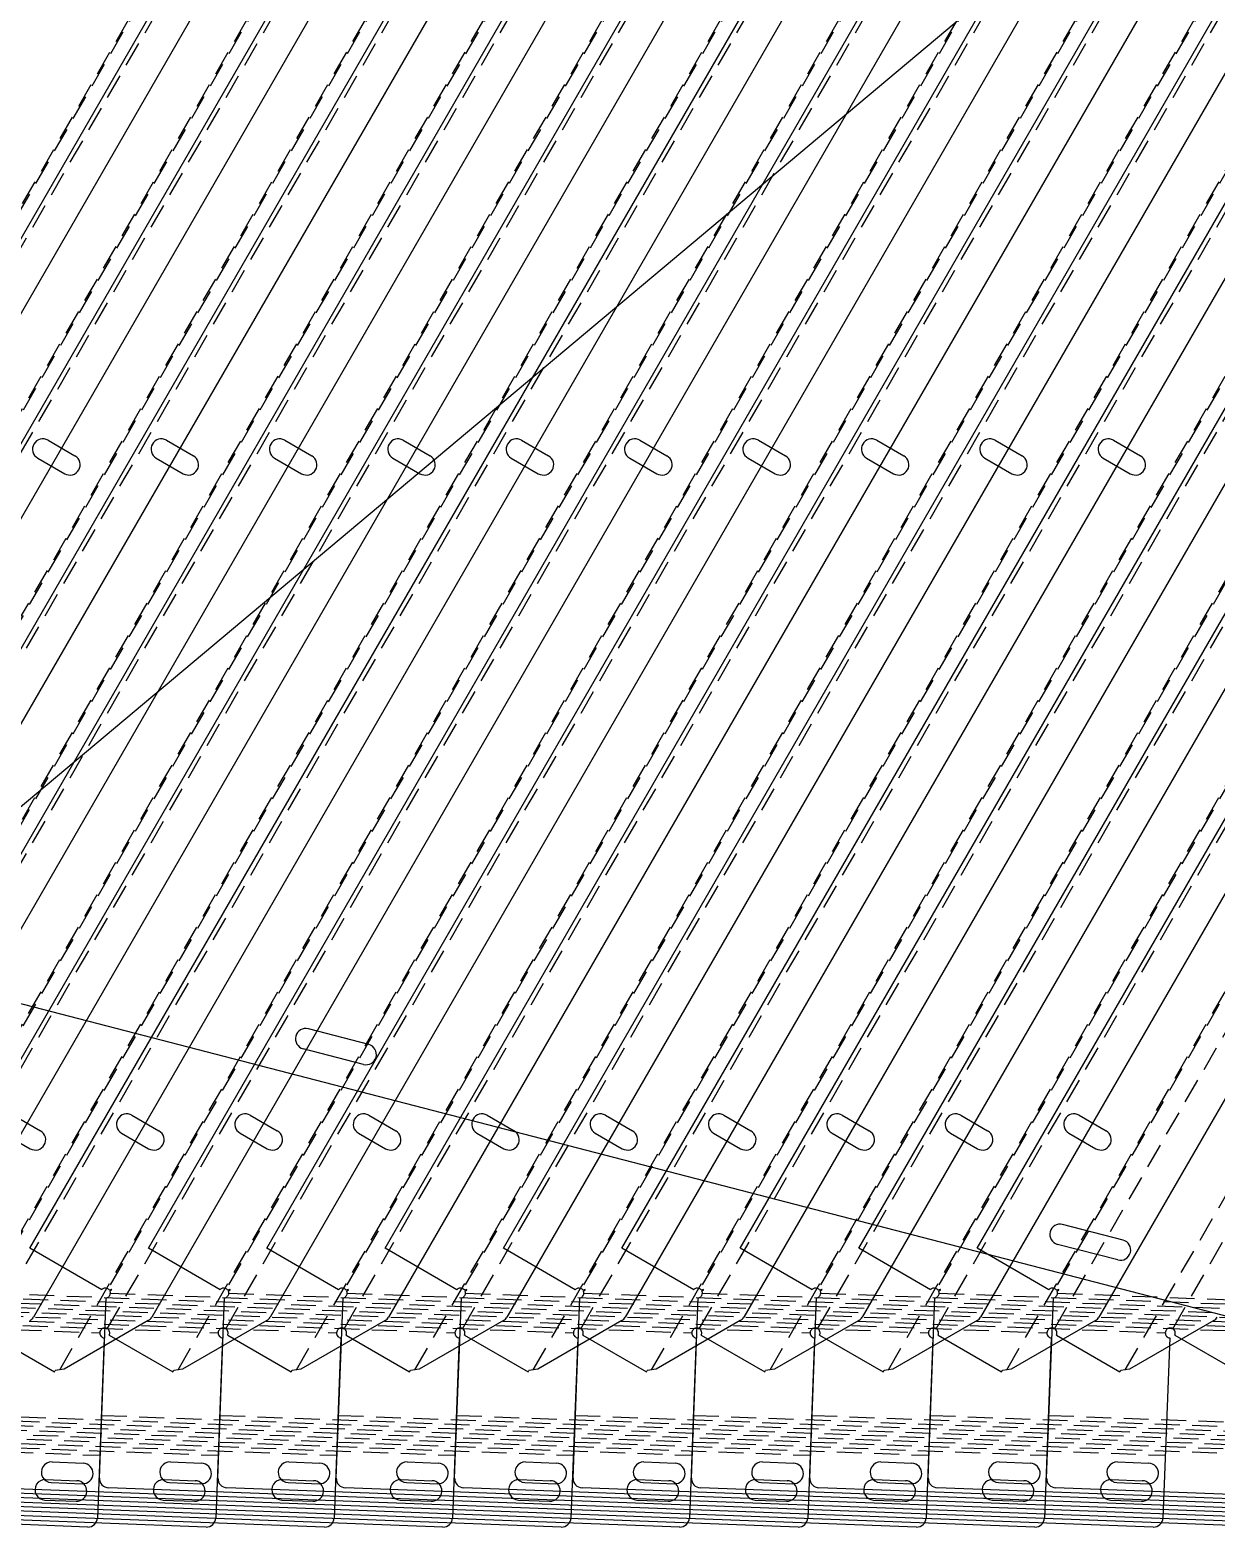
# Model space of a CAD drawing. Extents: x 5 to 1801, y 5 to 2754.
# Drawn here: x 612.7 to 993.2, y 5 to 485.2 of the extents above; entities that cross this region are included whole.
import ezdxf

# ---------------------------------------------------------------- set-up
doc = ezdxf.new("R2010")
doc.units = 0
doc.linetypes.add('DASHED', pattern=[12, 8, -4])
for name, color, linetype in [('SMARTNEST_SHEET_10_GEOMETRY', 7, 'CONTINUOUS'), ('SMARTNEST_SHEET_11_GEOMETRY', 7, 'CONTINUOUS'), ('SMARTNEST_SHEET_12_GEOMETRY', 7, 'CONTINUOUS'), ('SMARTNEST_SHEET_13_GEOMETRY', 7, 'CONTINUOUS'), ('SMARTNEST_SHEET_14_GEOMETRY', 7, 'CONTINUOUS'), ('SMARTNEST_SHEET_15_GEOMETRY', 7, 'CONTINUOUS'), ('SMARTNEST_SHEET_16_GEOMETRY', 7, 'CONTINUOUS'), ('SMARTNEST_SHEET_17_GEOMETRY', 7, 'CONTINUOUS'), ('SMARTNEST_SHEET_18_GEOMETRY', 7, 'CONTINUOUS'), ('SMARTNEST_SHEET_19_GEOMETRY', 7, 'CONTINUOUS'), ('SMARTNEST_SHEET_1_BEND', 3, 'DASHED'), ('SMARTNEST_SHEET_1_GEOMETRY', 7, 'CONTINUOUS'), ('SMARTNEST_SHEET_20_GEOMETRY', 7, 'CONTINUOUS'), ('SMARTNEST_SHEET_21_GEOMETRY', 7, 'CONTINUOUS'), ('SMARTNEST_SHEET_22_GEOMETRY', 7, 'CONTINUOUS'), ('SMARTNEST_SHEET_23_GEOMETRY', 7, 'CONTINUOUS'), ('SMARTNEST_SHEET_24_GEOMETRY', 7, 'CONTINUOUS'), ('SMARTNEST_SHEET_25_GEOMETRY', 7, 'CONTINUOUS'), ('SMARTNEST_SHEET_26_GEOMETRY', 7, 'CONTINUOUS'), ('SMARTNEST_SHEET_27_GEOMETRY', 7, 'CONTINUOUS'), ('SMARTNEST_SHEET_28_GEOMETRY', 7, 'CONTINUOUS'), ('SMARTNEST_SHEET_29_GEOMETRY', 7, 'CONTINUOUS'), ('SMARTNEST_SHEET_2_GEOMETRY', 7, 'CONTINUOUS'), ('SMARTNEST_SHEET_30_GEOMETRY', 7, 'CONTINUOUS'), ('SMARTNEST_SHEET_3_GEOMETRY', 7, 'CONTINUOUS'), ('SMARTNEST_SHEET_4_GEOMETRY', 7, 'CONTINUOUS'), ('SMARTNEST_SHEET_5_GEOMETRY', 7, 'CONTINUOUS'), ('SMARTNEST_SHEET_6_GEOMETRY', 7, 'CONTINUOUS'), ('SMARTNEST_SHEET_7_GEOMETRY', 7, 'CONTINUOUS'), ('SMARTNEST_SHEET_8_GEOMETRY', 7, 'CONTINUOUS'), ('SMARTNEST_SHEET_9_GEOMETRY', 7, 'CONTINUOUS')]:
    doc.layers.add(name, color=color, linetype=linetype)

msp = doc.modelspace()

# ---------------------------------------------------------------- linework, layer by layer
at = {"layer": 'SMARTNEST_SHEET_10_GEOMETRY', "color": 7, "linetype": 'CONTINUOUS'}
for p, q in [((208.36, 276.95), (1257.52, 5)), ((721.37, 159.78), (702.01, 164.8)), ((719.71, 153.39), (700.35, 158.41)), ((963.37, 97.05), (944.01, 102.07)), ((961.71, 90.66), (942.35, 95.68))]:
    msp.add_line(p, q, dxfattribs=at)
for centre, start, end in [((701.18, 161.6), 75.4685, 255.4685), ((720.54, 156.58), 255.4685, 75.4685), ((943.18, 98.87), 75.4685, 255.4685), ((962.54, 93.86), 255.4685, 75.4685)]:
    msp.add_arc(centre, 3.3, start, end, dxfattribs=at)
at = {"layer": 'SMARTNEST_SHEET_11_GEOMETRY', "color": 7, "linetype": 'CONTINUOUS'}
for p, q in [((208.36, 276.95), (1257.52, 5)), ((721.37, 159.78), (702.01, 164.8)), ((719.71, 153.39), (700.35, 158.41)), ((963.37, 97.05), (944.01, 102.07)), ((961.71, 90.66), (942.35, 95.68))]:
    msp.add_line(p, q, dxfattribs=at)
for centre, start, end in [((701.18, 161.6), 75.4685, 255.4685), ((720.54, 156.58), 255.4685, 75.4685), ((943.18, 98.87), 75.4685, 255.4685), ((962.54, 93.86), 255.4685, 75.4685)]:
    msp.add_arc(centre, 3.3, start, end, dxfattribs=at)
at = {"layer": 'SMARTNEST_SHEET_12_GEOMETRY', "color": 7, "linetype": 'CONTINUOUS'}
for p, q in [((208.36, 276.95), (1257.52, 5)), ((721.37, 159.78), (702.01, 164.8)), ((719.71, 153.39), (700.35, 158.41)), ((963.37, 97.05), (944.01, 102.07)), ((961.71, 90.66), (942.35, 95.68))]:
    msp.add_line(p, q, dxfattribs=at)
for centre, start, end in [((701.18, 161.6), 75.4685, 255.4685), ((720.54, 156.58), 255.4685, 75.4685), ((943.18, 98.87), 75.4685, 255.4685), ((962.54, 93.86), 255.4685, 75.4685)]:
    msp.add_arc(centre, 3.3, start, end, dxfattribs=at)
at = {"layer": 'SMARTNEST_SHEET_13_GEOMETRY', "color": 7, "linetype": 'CONTINUOUS'}
for p, q in [((208.36, 276.95), (1257.52, 5)), ((721.37, 159.78), (702.01, 164.8)), ((719.71, 153.39), (700.35, 158.41)), ((963.37, 97.05), (944.01, 102.07)), ((961.71, 90.66), (942.35, 95.68))]:
    msp.add_line(p, q, dxfattribs=at)
for centre, start, end in [((701.18, 161.6), 75.4685, 255.4685), ((720.54, 156.58), 255.4685, 75.4685), ((943.18, 98.87), 75.4685, 255.4685), ((962.54, 93.86), 255.4685, 75.4685)]:
    msp.add_arc(centre, 3.3, start, end, dxfattribs=at)
at = {"layer": 'SMARTNEST_SHEET_14_GEOMETRY', "color": 7, "linetype": 'CONTINUOUS'}
for p, q in [((208.36, 276.95), (1257.52, 5)), ((721.37, 159.78), (702.01, 164.8)), ((719.71, 153.39), (700.35, 158.41)), ((963.37, 97.05), (944.01, 102.07)), ((961.71, 90.66), (942.35, 95.68))]:
    msp.add_line(p, q, dxfattribs=at)
for centre, start, end in [((701.18, 161.6), 75.4685, 255.4685), ((720.54, 156.58), 255.4685, 75.4685), ((943.18, 98.87), 75.4685, 255.4685), ((962.54, 93.86), 255.4685, 75.4685)]:
    msp.add_arc(centre, 3.3, start, end, dxfattribs=at)
at = {"layer": 'SMARTNEST_SHEET_15_GEOMETRY', "color": 7, "linetype": 'CONTINUOUS'}
for p, q in [((208.36, 276.95), (1257.52, 5)), ((721.37, 159.78), (702.01, 164.8)), ((719.71, 153.39), (700.35, 158.41)), ((963.37, 97.05), (944.01, 102.07)), ((961.71, 90.66), (942.35, 95.68))]:
    msp.add_line(p, q, dxfattribs=at)
for centre, start, end in [((701.18, 161.6), 75.4685, 255.4685), ((720.54, 156.58), 255.4685, 75.4685), ((943.18, 98.87), 75.4685, 255.4685), ((962.54, 93.86), 255.4685, 75.4685)]:
    msp.add_arc(centre, 3.3, start, end, dxfattribs=at)
at = {"layer": 'SMARTNEST_SHEET_16_GEOMETRY', "color": 7, "linetype": 'CONTINUOUS'}
for p, q in [((208.36, 276.95), (1257.52, 5)), ((721.37, 159.78), (702.01, 164.8)), ((719.71, 153.39), (700.35, 158.41)), ((963.37, 97.05), (944.01, 102.07)), ((961.71, 90.66), (942.35, 95.68))]:
    msp.add_line(p, q, dxfattribs=at)
for centre, start, end in [((701.18, 161.6), 75.4685, 255.4685), ((720.54, 156.58), 255.4685, 75.4685), ((943.18, 98.87), 75.4685, 255.4685), ((962.54, 93.86), 255.4685, 75.4685)]:
    msp.add_arc(centre, 3.3, start, end, dxfattribs=at)
at = {"layer": 'SMARTNEST_SHEET_17_GEOMETRY', "color": 7, "linetype": 'CONTINUOUS'}
for p, q in [((208.36, 276.95), (1257.52, 5)), ((721.37, 159.78), (702.01, 164.8)), ((719.71, 153.39), (700.35, 158.41)), ((963.37, 97.05), (944.01, 102.07)), ((961.71, 90.66), (942.35, 95.68))]:
    msp.add_line(p, q, dxfattribs=at)
for centre, start, end in [((701.18, 161.6), 75.4685, 255.4685), ((720.54, 156.58), 255.4685, 75.4685), ((943.18, 98.87), 75.4685, 255.4685), ((962.54, 93.86), 255.4685, 75.4685)]:
    msp.add_arc(centre, 3.3, start, end, dxfattribs=at)
at = {"layer": 'SMARTNEST_SHEET_18_GEOMETRY', "color": 7, "linetype": 'CONTINUOUS'}
for p, q in [((208.36, 276.95), (1257.52, 5)), ((721.37, 159.78), (702.01, 164.8)), ((719.71, 153.39), (700.35, 158.41)), ((963.37, 97.05), (944.01, 102.07)), ((961.71, 90.66), (942.35, 95.68))]:
    msp.add_line(p, q, dxfattribs=at)
for centre, start, end in [((701.18, 161.6), 75.4685, 255.4685), ((720.54, 156.58), 255.4685, 75.4685), ((943.18, 98.87), 75.4685, 255.4685), ((962.54, 93.86), 255.4685, 75.4685)]:
    msp.add_arc(centre, 3.3, start, end, dxfattribs=at)
at = {"layer": 'SMARTNEST_SHEET_19_GEOMETRY', "color": 7, "linetype": 'CONTINUOUS'}
for p, q in [((208.36, 276.95), (1257.52, 5)), ((721.37, 159.78), (702.01, 164.8)), ((719.71, 153.39), (700.35, 158.41)), ((963.37, 97.05), (944.01, 102.07)), ((961.71, 90.66), (942.35, 95.68))]:
    msp.add_line(p, q, dxfattribs=at)
for centre, start, end in [((701.18, 161.6), 75.4685, 255.4685), ((720.54, 156.58), 255.4685, 75.4685), ((943.18, 98.87), 75.4685, 255.4685), ((962.54, 93.86), 255.4685, 75.4685)]:
    msp.add_arc(centre, 3.3, start, end, dxfattribs=at)
at = {"layer": 'SMARTNEST_SHEET_1_BEND', "color": 7, "linetype": 'DASHED'}
for p, q in [((894.51, 920.96), (409.82, 81.46)), ((932.49, 920.96), (447.81, 81.46)), ((970.47, 920.96), (485.79, 81.46)), ((1008.45, 920.96), (523.77, 81.46)), ((1046.44, 920.96), (561.75, 81.46)), ((1084.42, 920.96), (599.73, 81.46)), ((1122.4, 920.96), (637.71, 81.46)), ((1160.38, 920.96), (675.7, 81.46)), ((1198.36, 920.96), (713.68, 81.46)), ((1236.34, 920.96), (751.66, 81.46)), ((1274.33, 920.96), (789.64, 81.46)), ((1312.31, 920.96), (827.62, 81.46)), ((1350.29, 920.96), (865.61, 81.46)), ((1388.27, 920.96), (903.59, 81.46)), ((1426.25, 920.96), (941.57, 81.46)), ((409.62, 68.63), (894.3, 908.13)), ((447.6, 68.63), (932.28, 908.13)), ((485.58, 68.63), (970.26, 908.13)), ((523.56, 68.63), (1008.25, 908.13)), ((561.54, 68.63), (1046.23, 908.13)), ((599.52, 68.63), (1084.21, 908.13)), ((637.51, 68.63), (1122.19, 908.13)), ((675.49, 68.63), (1160.17, 908.13)), ((713.47, 68.63), (1198.15, 908.13)), ((751.45, 68.63), (1236.14, 908.13)), ((789.43, 68.63), (1274.12, 908.13)), ((827.42, 68.63), (1312.1, 908.13)), ((865.4, 68.63), (1350.08, 908.13)), ((903.38, 68.63), (1388.06, 908.13)), ((941.36, 68.63), (1426.05, 908.13)), ((979.34, 68.63), (1464.03, 908.13)), ((394.35, 55.44), (879.14, 895.12)), ((432.33, 55.44), (917.12, 895.12)), ((470.31, 55.44), (955.1, 895.12)), ((508.3, 55.44), (993.09, 895.12)), ((546.28, 55.44), (1031.07, 895.12)), ((584.26, 55.44), (1069.05, 895.12)), ((622.24, 55.44), (1107.03, 895.12)), ((660.22, 55.44), (1145.01, 895.12)), ((698.21, 55.44), (1183, 895.12)), ((736.19, 55.44), (1220.98, 895.12)), ((774.17, 55.44), (1258.96, 895.12)), ((812.15, 55.44), (1296.94, 895.12)), ((850.13, 55.44), (1334.92, 895.12)), ((888.11, 55.44), (1372.9, 895.12)), ((926.1, 55.44), (1410.89, 895.12)), ((964.08, 55.44), (1448.87, 895.12)), ((296.68, 80.01), (635.11, 67.31)), ((334.66, 80.01), (673.09, 67.31)), ((372.64, 80.01), (711.07, 67.31)), ((410.62, 80.01), (749.05, 67.31)), ((448.6, 80.01), (787.03, 67.31)), ((486.59, 80.01), (825.02, 67.31)), ((524.57, 80.01), (863, 67.31)), ((562.55, 80.01), (900.98, 67.31)), ((600.53, 80.01), (938.96, 67.31)), ((638.51, 80.01), (976.94, 67.31)), ((676.5, 80.01), (1014.93, 67.31)), ((714.48, 80.01), (1052.91, 67.31)), ((752.46, 80.01), (1090.89, 67.31)), ((790.44, 80.01), (1128.87, 67.31)), ((828.42, 80.01), (1166.85, 67.31)), ((866.4, 80.01), (1204.83, 67.31)), ((904.39, 80.01), (1242.82, 67.31)), ((942.37, 80.01), (1280.8, 67.31)), ((293.93, 40.82), (635.09, 28.01)), ((331.91, 40.82), (673.07, 28.01)), ((369.89, 40.82), (711.06, 28.01)), ((407.87, 40.82), (749.04, 28.01)), ((445.85, 40.82), (787.02, 28.01)), ((483.84, 40.82), (825, 28.01)), ((521.82, 40.82), (862.98, 28.01)), ((559.8, 40.82), (900.97, 28.01)), ((597.78, 40.82), (938.95, 28.01)), ((635.76, 40.82), (976.93, 28.01)), ((673.74, 40.82), (1014.91, 28.01)), ((711.73, 40.82), (1052.89, 28.01)), ((749.71, 40.82), (1090.87, 28.01)), ((787.69, 40.82), (1128.86, 28.01)), ((825.67, 40.82), (1166.84, 28.01)), ((863.65, 40.82), (1204.82, 28.01)), ((901.64, 40.82), (1242.8, 28.01)), ((939.62, 40.82), (1280.78, 28.01))]:
    msp.add_line(p, q, dxfattribs=at)
at = {"layer": 'SMARTNEST_SHEET_1_GEOMETRY', "color": 7, "linetype": 'CONTINUOUS'}
for p, q in [((422.8, 94.42), (908.59, 935.83)), ((460.78, 94.42), (946.57, 935.83)), ((498.76, 94.42), (984.55, 935.83)), ((536.75, 94.42), (1022.54, 935.83)), ((574.73, 94.42), (1060.52, 935.83)), ((612.71, 94.42), (1098.5, 935.83)), ((650.69, 94.42), (1136.48, 935.83)), ((688.67, 94.42), (1174.46, 935.83)), ((726.65, 94.42), (1212.45, 935.83)), ((764.64, 94.42), (1250.43, 935.83)), ((802.62, 94.42), (1288.41, 935.83)), ((840.6, 94.42), (1326.39, 935.83)), ((878.58, 94.42), (1364.37, 935.83)), ((916.56, 94.42), (1402.35, 935.83)), ((889.62, 879), (423.88, 72.32)), ((927.6, 879), (461.86, 72.32)), ((965.59, 879), (499.85, 72.32)), ((1003.57, 879), (537.83, 72.32)), ((1041.55, 879), (575.81, 72.32)), ((1079.53, 879), (613.79, 72.32)), ((1117.51, 879), (651.77, 72.32)), ((1155.49, 879), (689.75, 72.32)), ((1193.48, 879), (727.74, 72.32)), ((1231.46, 879), (765.72, 72.32)), ((1269.44, 879), (803.7, 72.32)), ((1307.42, 879), (841.68, 72.32)), ((1345.4, 879), (879.66, 72.32)), ((1383.39, 879), (917.65, 72.32)), ((1421.37, 879), (955.63, 72.32)), ((618.49, 353.59), (627.15, 348.59)), ((656.48, 353.59), (665.14, 348.59)), ((694.46, 353.59), (703.12, 348.59)), ((732.44, 353.59), (741.1, 348.59)), ((770.42, 353.59), (779.08, 348.59)), ((808.4, 353.59), (817.06, 348.59)), ((846.38, 353.59), (855.05, 348.59)), ((884.37, 353.59), (893.03, 348.59)), ((922.35, 353.59), (931.01, 348.59)), ((960.33, 353.59), (968.99, 348.59)), ((615.19, 347.87), (623.85, 342.87)), ((653.18, 347.87), (661.84, 342.87)), ((691.16, 347.87), (699.82, 342.87)), ((729.14, 347.87), (737.8, 342.87)), ((767.12, 347.87), (775.78, 342.87)), ((805.1, 347.87), (813.76, 342.87)), ((843.08, 347.87), (851.75, 342.87)), ((881.07, 347.87), (889.73, 342.87)), ((919.05, 347.87), (927.71, 342.87)), ((957.03, 347.87), (965.69, 342.87)), ((208.36, 276.95), (1257.52, 5)), ((721.37, 159.78), (702.01, 164.8)), ((719.71, 153.39), (700.35, 158.41)), ((607.44, 137.08), (616.1, 132.08)), ((645.42, 137.08), (654.08, 132.08)), ((683.4, 137.08), (692.06, 132.08)), ((721.38, 137.08), (730.05, 132.08)), ((759.37, 137.08), (768.03, 132.08)), ((797.35, 137.08), (806.01, 132.08)), ((835.33, 137.08), (843.99, 132.08)), ((873.31, 137.08), (881.97, 132.08)), ((911.29, 137.08), (919.95, 132.08)), ((949.28, 137.08), (957.94, 132.08)), ((604.14, 131.36), (612.8, 126.36)), ((642.12, 131.36), (650.78, 126.36)), ((680.1, 131.36), (688.76, 126.36)), ((718.08, 131.36), (726.75, 126.36)), ((756.07, 131.36), (764.73, 126.36)), ((794.05, 131.36), (802.71, 126.36)), ((832.03, 131.36), (840.69, 126.36)), ((870.01, 131.36), (878.67, 126.36)), ((907.99, 131.36), (916.65, 126.36)), ((945.98, 131.36), (954.64, 126.36)), ((963.37, 97.05), (944.01, 102.07)), ((635.72, 81.14), (612.71, 94.42)), ((673.7, 81.14), (650.69, 94.42)), ((711.68, 81.14), (688.67, 94.42)), ((749.66, 81.14), (726.65, 94.42)), ((787.65, 81.14), (764.64, 94.42)), ((825.63, 81.14), (802.62, 94.42)), ((863.61, 81.14), (840.6, 94.42)), ((901.59, 81.14), (878.58, 94.42)), ((939.57, 81.14), (916.56, 94.42)), ((961.71, 90.66), (942.35, 95.68)), ((635.01, 20.7), (637.18, 78.49)), ((638.88, 81.2), (638.23, 80.98)), ((638.39, 80.7), (638.91, 81.13)), ((672.99, 20.7), (675.16, 78.49)), ((676.86, 81.2), (676.21, 80.98)), ((676.37, 80.7), (676.89, 81.13)), ((710.97, 20.7), (713.14, 78.49)), ((714.84, 81.2), (714.19, 80.98)), ((714.35, 80.7), (714.87, 81.13)), ((748.95, 20.7), (751.12, 78.49)), ((752.82, 81.2), (752.18, 80.98)), ((752.33, 80.7), (752.86, 81.13)), ((786.93, 20.7), (789.1, 78.49)), ((790.8, 81.2), (790.16, 80.98)), ((790.31, 80.7), (790.84, 81.13)), ((824.92, 20.7), (827.09, 78.49)), ((828.78, 81.2), (828.14, 80.98)), ((828.29, 80.7), (828.82, 81.13)), ((862.9, 20.7), (865.07, 78.49)), ((866.77, 81.2), (866.12, 80.98)), ((866.28, 80.7), (866.8, 81.13)), ((900.88, 20.7), (903.05, 78.49)), ((904.75, 81.2), (904.1, 80.98)), ((904.26, 80.7), (904.78, 81.13)), ((938.86, 20.7), (941.03, 78.49)), ((942.73, 81.2), (942.08, 80.98)), ((942.24, 80.7), (942.77, 81.13)), ((650.67, 71.22), (623.66, 55.62)), ((688.66, 71.22), (661.64, 55.62)), ((726.64, 71.22), (699.62, 55.62)), ((764.62, 71.22), (737.6, 55.62)), ((802.6, 71.22), (775.59, 55.62)), ((840.58, 71.22), (813.57, 55.62)), ((878.57, 71.22), (851.55, 55.62)), ((916.55, 71.22), (889.53, 55.62)), ((954.53, 71.22), (927.51, 55.62)), ((992.51, 71.22), (965.49, 55.62)), ((600.17, 66.57), (620.56, 54.8)), ((636.51, 65.66), (634.34, 7.89)), ((638.16, 66.57), (658.54, 54.8)), ((674.49, 65.66), (672.32, 7.89)), ((676.14, 66.57), (696.53, 54.8)), ((712.47, 65.66), (710.3, 7.89)), ((714.12, 66.57), (734.51, 54.8)), ((750.45, 65.66), (748.28, 7.89)), ((752.1, 66.57), (772.49, 54.8)), ((788.43, 65.66), (786.26, 7.89)), ((790.08, 66.57), (810.47, 54.8)), ((826.42, 65.66), (824.25, 7.89)), ((828.07, 66.57), (848.45, 54.8)), ((864.4, 65.66), (862.23, 7.89)), ((866.05, 66.57), (886.44, 54.8)), ((902.38, 65.66), (900.21, 7.89)), ((904.03, 66.57), (924.42, 54.8)), ((940.36, 65.66), (938.19, 7.89)), ((942.01, 66.57), (962.4, 54.8)), ((978.34, 65.66), (976.17, 7.89)), ((979.99, 66.57), (1000.38, 54.8)), ((620.56, 54.8), (620.83, 55.26)), ((623.66, 55.62), (620.83, 55.26)), ((658.54, 54.8), (658.81, 55.26)), ((661.64, 55.62), (658.81, 55.26)), ((696.53, 54.8), (696.79, 55.26)), ((699.62, 55.62), (696.79, 55.26)), ((734.51, 54.8), (734.77, 55.26)), ((737.6, 55.62), (734.77, 55.26)), ((772.49, 54.8), (772.75, 55.26)), ((775.59, 55.62), (772.75, 55.26)), ((810.47, 54.8), (810.73, 55.26)), ((813.57, 55.62), (810.73, 55.26)), ((848.45, 54.8), (848.72, 55.26)), ((851.55, 55.62), (848.72, 55.26)), ((886.44, 54.8), (886.7, 55.26)), ((889.53, 55.62), (886.7, 55.26)), ((924.42, 54.8), (924.68, 55.26)), ((927.51, 55.62), (924.68, 55.26)), ((962.4, 54.8), (962.66, 55.26)), ((965.49, 55.62), (962.66, 55.26)), ((619.78, 25.87), (629.77, 25.5)), ((657.76, 25.87), (667.75, 25.5)), ((695.74, 25.87), (705.73, 25.5)), ((733.72, 25.87), (743.72, 25.5)), ((771.7, 25.87), (781.7, 25.5)), ((809.69, 25.87), (819.68, 25.5)), ((847.67, 25.87), (857.66, 25.5)), ((885.65, 25.87), (895.64, 25.5)), ((923.63, 25.87), (933.62, 25.5)), ((961.61, 25.87), (971.61, 25.5)), ((617.74, 20.24), (627.74, 19.87)), ((619.53, 19.28), (629.52, 18.9)), ((655.73, 20.24), (665.72, 19.87)), ((657.51, 19.28), (667.5, 18.9)), ((693.71, 20.24), (703.7, 19.87)), ((695.49, 19.28), (705.49, 18.9)), ((731.69, 20.24), (741.68, 19.87)), ((733.48, 19.28), (743.47, 18.9)), ((769.67, 20.24), (779.66, 19.87)), ((771.46, 19.28), (781.45, 18.9)), ((807.65, 20.24), (817.65, 19.87)), ((809.44, 19.28), (819.43, 18.9)), ((845.64, 20.24), (855.63, 19.87)), ((847.42, 19.28), (857.41, 18.9)), ((883.62, 20.24), (893.61, 19.87)), ((885.4, 19.28), (895.4, 18.9)), ((921.6, 20.24), (931.59, 19.87)), ((923.38, 19.28), (933.38, 18.9)), ((959.58, 20.24), (969.57, 19.87)), ((961.37, 19.28), (971.36, 18.9)), ((631.23, 5), (296.06, 17.59)), ((669.21, 5), (334.04, 17.59)), ((707.19, 5), (372.02, 17.59)), ((745.17, 5), (410, 17.59)), ((783.15, 5), (447.98, 17.59)), ((821.14, 5), (485.97, 17.59)), ((859.12, 5), (523.95, 17.59)), ((897.1, 5), (561.93, 17.59)), ((935.08, 5), (599.91, 17.59)), ((973.06, 5), (637.89, 17.59)), ((1011.05, 5), (675.87, 17.59)), ((1049.03, 5), (713.86, 17.59)), ((1087.01, 5), (751.84, 17.59)), ((1124.99, 5), (789.82, 17.59)), ((1162.97, 5), (827.8, 17.59)), ((1200.95, 5), (865.78, 17.59)), ((1238.94, 5), (903.77, 17.59)), ((1276.92, 5), (941.75, 17.59)), ((617.5, 13.65), (627.49, 13.27)), ((655.48, 13.65), (665.47, 13.27)), ((693.46, 13.65), (703.45, 13.27)), ((731.44, 13.65), (741.44, 13.27)), ((769.42, 13.65), (779.42, 13.27)), ((807.41, 13.65), (817.4, 13.27)), ((845.39, 13.65), (855.38, 13.27)), ((883.37, 13.65), (893.36, 13.27)), ((921.35, 13.65), (931.34, 13.27)), ((959.33, 13.65), (969.33, 13.27))]:
    msp.add_line(p, q, dxfattribs=at)
for points in [[(638.23, 80.98), (637.88, 81.34), (637.46, 81.57), (636.99, 81.67), (636.49, 81.62)], [(676.21, 80.98), (675.87, 81.34), (675.44, 81.57), (674.97, 81.67), (674.48, 81.62)], [(714.19, 80.98), (713.85, 81.34), (713.43, 81.57), (712.96, 81.67), (712.46, 81.62)], [(752.18, 80.98), (751.83, 81.34), (751.41, 81.57), (750.94, 81.67), (750.44, 81.62)], [(790.16, 80.98), (789.81, 81.34), (789.39, 81.57), (788.92, 81.67), (788.42, 81.62)], [(828.14, 80.98), (827.79, 81.34), (827.37, 81.57), (826.9, 81.67), (826.4, 81.62)], [(866.12, 80.98), (865.77, 81.34), (865.35, 81.57), (864.88, 81.67), (864.39, 81.62)], [(904.1, 80.98), (903.76, 81.34), (903.34, 81.57), (902.86, 81.67), (902.37, 81.62)], [(942.08, 80.98), (941.74, 81.34), (941.32, 81.57), (940.85, 81.67), (940.35, 81.62)], [(638, 78.9), (638.31, 79.29), (638.48, 79.74), (638.51, 80.22), (638.39, 80.7)], [(675.98, 78.9), (676.29, 79.29), (676.46, 79.74), (676.49, 80.22), (676.37, 80.7)], [(713.96, 78.9), (714.27, 79.29), (714.44, 79.74), (714.47, 80.22), (714.35, 80.7)], [(751.94, 78.9), (752.25, 79.29), (752.42, 79.74), (752.45, 80.22), (752.33, 80.7)], [(789.93, 78.9), (790.23, 79.29), (790.4, 79.74), (790.43, 80.22), (790.31, 80.7)], [(827.91, 78.9), (828.22, 79.29), (828.39, 79.74), (828.42, 80.22), (828.29, 80.7)], [(865.89, 78.9), (866.2, 79.29), (866.37, 79.74), (866.4, 80.22), (866.28, 80.7)], [(903.87, 78.9), (904.18, 79.29), (904.35, 79.74), (904.38, 80.22), (904.26, 80.7)], [(941.85, 78.9), (942.16, 79.29), (942.33, 79.74), (942.36, 80.22), (942.24, 80.7)], [(635.62, 68.42), (635.41, 68.18), (635.25, 67.91), (635.15, 67.62), (635.11, 67.31), (635.12, 66.99), (635.2, 66.69), (635.34, 66.41), (635.54, 66.15)], [(638.25, 67.66), (638.14, 67.96), (637.98, 68.23), (637.77, 68.45), (637.51, 68.63), (637.22, 68.77), (636.92, 68.84), (636.61, 68.85), (636.29, 68.79)], [(673.6, 68.42), (673.39, 68.18), (673.23, 67.91), (673.13, 67.62), (673.09, 67.31), (673.11, 66.99), (673.18, 66.69), (673.32, 66.41), (673.52, 66.15)], [(676.23, 67.66), (676.12, 67.96), (675.96, 68.23), (675.75, 68.45), (675.49, 68.63), (675.2, 68.77), (674.9, 68.84), (674.59, 68.85), (674.27, 68.79)], [(711.59, 68.42), (711.37, 68.18), (711.21, 67.91), (711.11, 67.62), (711.07, 67.31), (711.09, 66.99), (711.17, 66.69), (711.3, 66.41), (711.5, 66.15)], [(714.22, 67.66), (714.1, 67.96), (713.94, 68.23), (713.73, 68.45), (713.47, 68.63), (713.18, 68.77), (712.88, 68.84), (712.57, 68.85), (712.25, 68.79)], [(749.57, 68.42), (749.35, 68.18), (749.19, 67.91), (749.09, 67.62), (749.05, 67.31), (749.07, 66.99), (749.15, 66.69), (749.29, 66.41), (749.48, 66.15)], [(752.2, 67.66), (752.08, 67.96), (751.92, 68.23), (751.71, 68.45), (751.45, 68.63), (751.16, 68.77), (750.86, 68.84), (750.55, 68.85), (750.23, 68.79)], [(787.55, 68.42), (787.33, 68.18), (787.17, 67.91), (787.08, 67.62), (787.03, 67.31), (787.05, 66.99), (787.13, 66.69), (787.27, 66.41), (787.46, 66.15)], [(790.18, 67.66), (790.06, 67.96), (789.9, 68.23), (789.69, 68.45), (789.43, 68.63), (789.14, 68.77), (788.84, 68.84), (788.53, 68.85), (788.21, 68.79)], [(825.53, 68.42), (825.31, 68.18), (825.16, 67.91), (825.06, 67.62), (825.02, 67.31), (825.03, 66.99), (825.11, 66.69), (825.25, 66.41), (825.45, 66.15)], [(828.16, 67.66), (828.05, 67.96), (827.88, 68.23), (827.67, 68.45), (827.42, 68.63), (827.13, 68.77), (826.83, 68.84), (826.52, 68.85), (826.2, 68.79)], [(863.51, 68.42), (863.3, 68.18), (863.14, 67.91), (863.04, 67.62), (863, 67.31), (863.02, 66.99), (863.09, 66.69), (863.23, 66.41), (863.43, 66.15)], [(866.14, 67.66), (866.03, 67.96), (865.87, 68.23), (865.66, 68.45), (865.4, 68.63), (865.11, 68.77), (864.81, 68.84), (864.5, 68.85), (864.18, 68.79)], [(901.5, 68.42), (901.28, 68.18), (901.12, 67.91), (901.02, 67.62), (900.98, 67.31), (901, 66.99), (901.08, 66.69), (901.21, 66.41), (901.41, 66.15)], [(904.13, 67.66), (904.01, 67.96), (903.85, 68.23), (903.64, 68.45), (903.38, 68.63), (903.09, 68.77), (902.79, 68.84), (902.48, 68.85), (902.16, 68.79)], [(939.48, 68.42), (939.26, 68.18), (939.1, 67.91), (939, 67.62), (938.96, 67.31), (938.98, 66.99), (939.06, 66.69), (939.19, 66.41), (939.39, 66.15)], [(942.11, 67.66), (941.99, 67.96), (941.83, 68.23), (941.62, 68.45), (941.36, 68.63), (941.07, 68.77), (940.77, 68.84), (940.46, 68.85), (940.14, 68.79)], [(977.46, 68.42), (977.24, 68.18), (977.08, 67.91), (976.98, 67.62), (976.94, 67.31), (976.96, 66.99), (977.04, 66.69), (977.18, 66.41), (977.37, 66.15)], [(980.09, 67.66), (979.97, 67.96), (979.81, 68.23), (979.6, 68.45), (979.34, 68.63), (979.05, 68.77), (978.75, 68.84), (978.44, 68.85), (978.12, 68.79)]]:
    msp.add_lwpolyline(points, dxfattribs=at)
for centre, radius, start, end in [((616.84, 350.73), 3.3, 60, 240), ((654.83, 350.73), 3.3, 60, 240), ((692.81, 350.73), 3.3, 60, 240), ((730.79, 350.73), 3.3, 60, 240), ((768.77, 350.73), 3.3, 60, 240), ((806.75, 350.73), 3.3, 60, 240), ((844.73, 350.73), 3.3, 60, 240), ((882.72, 350.73), 3.3, 60, 240), ((920.7, 350.73), 3.3, 60, 240), ((958.68, 350.73), 3.3, 60, 240), ((625.5, 345.73), 3.3, 240, 60), ((663.49, 345.73), 3.3, 240, 60), ((701.47, 345.73), 3.3, 240, 60), ((739.45, 345.73), 3.3, 240, 60), ((777.43, 345.73), 3.3, 240, 60), ((815.41, 345.73), 3.3, 240, 60), ((853.4, 345.73), 3.3, 240, 60), ((891.38, 345.73), 3.3, 240, 60), ((929.36, 345.73), 3.3, 240, 60), ((967.34, 345.73), 3.3, 240, 60), ((701.18, 161.6), 3.3, 75.4685, 255.4685), ((720.54, 156.58), 3.3, 255.4685, 75.4685), ((643.77, 134.22), 3.3, 60, 240), ((681.75, 134.22), 3.3, 60, 240), ((719.73, 134.22), 3.3, 60, 240), ((757.72, 134.22), 3.3, 60, 240), ((795.7, 134.22), 3.3, 60, 240), ((833.68, 134.22), 3.3, 60, 240), ((871.66, 134.22), 3.3, 60, 240), ((909.64, 134.22), 3.3, 60, 240), ((947.63, 134.22), 3.3, 60, 240), ((614.45, 129.22), 3.3, 240, 60), ((652.43, 129.22), 3.3, 240, 60), ((690.41, 129.22), 3.3, 240, 60), ((728.4, 129.22), 3.3, 240, 60), ((766.38, 129.22), 3.3, 240, 60), ((804.36, 129.22), 3.3, 240, 60), ((842.34, 129.22), 3.3, 240, 60), ((880.32, 129.22), 3.3, 240, 60), ((918.3, 129.22), 3.3, 240, 60), ((956.29, 129.22), 3.3, 240, 60), ((943.18, 98.87), 3.3, 75.4685, 255.4685), ((962.54, 93.86), 3.3, 255.4685, 75.4685), ((636.91, 80.07), 1.6, 105.2189, 138.3892), ((636.91, 80.07), 1.6, 279.4608, 312.6311), ((638.89, 81.17), 0.0365, 298.925, 118.925), ((674.9, 80.07), 1.6, 105.2189, 138.3892), ((674.9, 80.07), 1.6, 279.4608, 312.6311), ((676.87, 81.17), 0.0365, 298.925, 118.925), ((712.88, 80.07), 1.6, 105.2189, 138.3892), ((712.88, 80.07), 1.6, 279.4608, 312.6311), ((714.86, 81.17), 0.0365, 298.925, 118.925), ((750.86, 80.07), 1.6, 105.2189, 138.3892), ((750.86, 80.07), 1.6, 279.4608, 312.6311), ((752.84, 81.17), 0.0365, 298.925, 118.925), ((788.84, 80.07), 1.6, 105.2189, 138.3892), ((788.84, 80.07), 1.6, 279.4608, 312.6311), ((790.82, 81.17), 0.0365, 298.925, 118.925), ((826.82, 80.07), 1.6, 105.2189, 138.3892), ((826.82, 80.07), 1.6, 279.4608, 312.6311), ((828.8, 81.17), 0.0365, 298.925, 118.925), ((864.81, 80.07), 1.6, 105.2189, 138.3892), ((864.81, 80.07), 1.6, 279.4608, 312.6311), ((866.78, 81.17), 0.0365, 298.925, 118.925), ((902.79, 80.07), 1.6, 105.2189, 138.3892), ((902.79, 80.07), 1.6, 279.4608, 312.6311), ((904.77, 81.17), 0.0365, 298.925, 118.925), ((940.77, 80.07), 1.6, 105.2189, 138.3892), ((940.77, 80.07), 1.6, 279.4608, 312.6311), ((942.75, 81.17), 0.0365, 298.925, 118.925), ((611.19, 73.82), 3, 300, 330), ((649.17, 73.82), 3, 300, 330), ((687.16, 73.82), 3, 300, 330), ((725.14, 73.82), 3, 300, 330), ((763.12, 73.82), 3, 300, 330), ((801.1, 73.82), 3, 300, 330), ((839.08, 73.82), 3, 300, 330), ((877.07, 73.82), 3, 300, 330), ((915.05, 73.82), 3, 300, 330), ((953.03, 73.82), 3, 300, 330), ((991.01, 73.82), 3, 300, 330), ((636.71, 67.25), 1.6, 105.2189, 132.6311), ((636.71, 67.25), 1.6, 335.0251, 14.7811), ((674.69, 67.25), 1.6, 105.2189, 132.6311), ((674.69, 67.25), 1.6, 335.0251, 14.7811), ((712.67, 67.25), 1.6, 105.2189, 132.6311), ((712.67, 67.25), 1.6, 335.0251, 14.7811), ((750.65, 67.25), 1.6, 105.2189, 132.6311), ((750.65, 67.25), 1.6, 335.0251, 14.7811), ((788.63, 67.25), 1.6, 105.2189, 132.6311), ((788.63, 67.25), 1.6, 335.0251, 14.7811), ((826.62, 67.25), 1.6, 105.2189, 132.6311), ((826.62, 67.25), 1.6, 335.0251, 14.7811), ((864.6, 67.25), 1.6, 105.2189, 132.6311), ((864.6, 67.25), 1.6, 335.0251, 14.7811), ((902.58, 67.25), 1.6, 105.2189, 132.6311), ((902.58, 67.25), 1.6, 335.0251, 14.7811), ((940.56, 67.25), 1.6, 105.2189, 132.6311), ((940.56, 67.25), 1.6, 335.0251, 14.7811), ((978.54, 67.25), 1.6, 105.2189, 132.6311), ((978.54, 67.25), 1.6, 335.0251, 14.7811), ((636.71, 67.25), 1.6, 223.0689, 262.8249), ((674.69, 67.25), 1.6, 223.0689, 262.8249), ((712.67, 67.25), 1.6, 223.0689, 262.8249), ((750.65, 67.25), 1.6, 223.0689, 262.8249), ((788.63, 67.25), 1.6, 223.0689, 262.8249), ((826.62, 67.25), 1.6, 223.0689, 262.8249), ((864.6, 67.25), 1.6, 223.0689, 262.8249), ((902.58, 67.25), 1.6, 223.0689, 262.8249), ((940.56, 67.25), 1.6, 223.0689, 262.8249), ((978.54, 67.25), 1.6, 223.0689, 262.8249), ((619.65, 22.57), 3.3, 87.85, 267.85), ((629.65, 22.2), 3.3, 267.85, 87.85), ((657.64, 22.57), 3.3, 87.85, 267.85), ((667.63, 22.2), 3.3, 267.85, 87.85), ((695.62, 22.57), 3.3, 87.85, 267.85), ((705.61, 22.2), 3.3, 267.85, 87.85), ((733.6, 22.57), 3.3, 87.85, 267.85), ((743.59, 22.2), 3.3, 267.85, 87.85), ((771.58, 22.57), 3.3, 87.85, 267.85), ((781.57, 22.2), 3.3, 267.85, 87.85), ((809.56, 22.57), 3.3, 87.85, 267.85), ((819.56, 22.2), 3.3, 267.85, 87.85), ((847.54, 22.57), 3.3, 87.85, 267.85), ((857.54, 22.2), 3.3, 267.85, 87.85), ((885.53, 22.57), 3.3, 87.85, 267.85), ((895.52, 22.2), 3.3, 267.85, 87.85), ((923.51, 22.57), 3.3, 87.85, 267.85), ((933.5, 22.2), 3.3, 267.85, 87.85), ((961.49, 22.57), 3.3, 87.85, 267.85), ((971.48, 22.2), 3.3, 267.85, 87.85), ((617.62, 16.95), 3.3, 87.85, 267.85), ((627.61, 16.57), 3.3, 267.85, 87.85), ((638.01, 20.58), 3, 177.85, 267.85), ((655.6, 16.95), 3.3, 87.85, 267.85), ((665.6, 16.57), 3.3, 267.85, 87.85), ((675.99, 20.58), 3, 177.85, 267.85), ((693.58, 16.95), 3.3, 87.85, 267.85), ((703.58, 16.57), 3.3, 267.85, 87.85), ((713.97, 20.58), 3, 177.85, 267.85), ((731.57, 16.95), 3.3, 87.85, 267.85), ((741.56, 16.57), 3.3, 267.85, 87.85), ((751.95, 20.58), 3, 177.85, 267.85), ((769.55, 16.95), 3.3, 87.85, 267.85), ((779.54, 16.57), 3.3, 267.85, 87.85), ((789.93, 20.58), 3, 177.85, 267.85), ((807.53, 16.95), 3.3, 87.85, 267.85), ((817.52, 16.57), 3.3, 267.85, 87.85), ((827.91, 20.58), 3, 177.85, 267.85), ((845.51, 16.95), 3.3, 87.85, 267.85), ((855.5, 16.57), 3.3, 267.85, 87.85), ((865.9, 20.58), 3, 177.85, 267.85), ((883.49, 16.95), 3.3, 87.85, 267.85), ((893.49, 16.57), 3.3, 267.85, 87.85), ((903.88, 20.58), 3, 177.85, 267.85), ((921.48, 16.95), 3.3, 87.85, 267.85), ((931.47, 16.57), 3.3, 267.85, 87.85), ((941.86, 20.58), 3, 177.85, 267.85), ((959.46, 16.95), 3.3, 87.85, 267.85), ((969.45, 16.57), 3.3, 267.85, 87.85), ((631.34, 8), 3, 267.85, 357.85), ((669.32, 8), 3, 267.85, 357.85), ((707.3, 8), 3, 267.85, 357.85), ((745.28, 8), 3, 267.85, 357.85), ((783.27, 8), 3, 267.85, 357.85), ((821.25, 8), 3, 267.85, 357.85), ((859.23, 8), 3, 267.85, 357.85), ((897.21, 8), 3, 267.85, 357.85), ((935.19, 8), 3, 267.85, 357.85), ((973.18, 8), 3, 267.85, 357.85)]:
    msp.add_arc(centre, radius, start, end, dxfattribs=at)
at = {"layer": 'SMARTNEST_SHEET_20_GEOMETRY', "color": 7, "linetype": 'CONTINUOUS'}
for p, q in [((208.36, 276.95), (1257.52, 5)), ((721.37, 159.78), (702.01, 164.8)), ((719.71, 153.39), (700.35, 158.41)), ((963.37, 97.05), (944.01, 102.07)), ((961.71, 90.66), (942.35, 95.68))]:
    msp.add_line(p, q, dxfattribs=at)
for centre, start, end in [((701.18, 161.6), 75.4685, 255.4685), ((720.54, 156.58), 255.4685, 75.4685), ((943.18, 98.87), 75.4685, 255.4685), ((962.54, 93.86), 255.4685, 75.4685)]:
    msp.add_arc(centre, 3.3, start, end, dxfattribs=at)
at = {"layer": 'SMARTNEST_SHEET_21_GEOMETRY', "color": 7, "linetype": 'CONTINUOUS'}
for p, q in [((208.36, 276.95), (1257.52, 5)), ((721.37, 159.78), (702.01, 164.8)), ((719.71, 153.39), (700.35, 158.41)), ((963.37, 97.05), (944.01, 102.07)), ((961.71, 90.66), (942.35, 95.68))]:
    msp.add_line(p, q, dxfattribs=at)
for centre, start, end in [((701.18, 161.6), 75.4685, 255.4685), ((720.54, 156.58), 255.4685, 75.4685), ((943.18, 98.87), 75.4685, 255.4685), ((962.54, 93.86), 255.4685, 75.4685)]:
    msp.add_arc(centre, 3.3, start, end, dxfattribs=at)
at = {"layer": 'SMARTNEST_SHEET_22_GEOMETRY', "color": 7, "linetype": 'CONTINUOUS'}
for p, q in [((208.36, 276.95), (1257.52, 5)), ((721.37, 159.78), (702.01, 164.8)), ((719.71, 153.39), (700.35, 158.41)), ((963.37, 97.05), (944.01, 102.07)), ((961.71, 90.66), (942.35, 95.68))]:
    msp.add_line(p, q, dxfattribs=at)
for centre, start, end in [((701.18, 161.6), 75.4685, 255.4685), ((720.54, 156.58), 255.4685, 75.4685), ((943.18, 98.87), 75.4685, 255.4685), ((962.54, 93.86), 255.4685, 75.4685)]:
    msp.add_arc(centre, 3.3, start, end, dxfattribs=at)
at = {"layer": 'SMARTNEST_SHEET_23_GEOMETRY', "color": 7, "linetype": 'CONTINUOUS'}
for p, q in [((208.36, 276.95), (1257.52, 5)), ((721.37, 159.78), (702.01, 164.8)), ((719.71, 153.39), (700.35, 158.41)), ((963.37, 97.05), (944.01, 102.07)), ((961.71, 90.66), (942.35, 95.68))]:
    msp.add_line(p, q, dxfattribs=at)
for centre, start, end in [((701.18, 161.6), 75.4685, 255.4685), ((720.54, 156.58), 255.4685, 75.4685), ((943.18, 98.87), 75.4685, 255.4685), ((962.54, 93.86), 255.4685, 75.4685)]:
    msp.add_arc(centre, 3.3, start, end, dxfattribs=at)
at = {"layer": 'SMARTNEST_SHEET_24_GEOMETRY', "color": 7, "linetype": 'CONTINUOUS'}
for p, q in [((208.36, 276.95), (1257.52, 5)), ((721.37, 159.78), (702.01, 164.8)), ((719.71, 153.39), (700.35, 158.41)), ((963.37, 97.05), (944.01, 102.07)), ((961.71, 90.66), (942.35, 95.68))]:
    msp.add_line(p, q, dxfattribs=at)
for centre, start, end in [((701.18, 161.6), 75.4685, 255.4685), ((720.54, 156.58), 255.4685, 75.4685), ((943.18, 98.87), 75.4685, 255.4685), ((962.54, 93.86), 255.4685, 75.4685)]:
    msp.add_arc(centre, 3.3, start, end, dxfattribs=at)
at = {"layer": 'SMARTNEST_SHEET_25_GEOMETRY', "color": 7, "linetype": 'CONTINUOUS'}
for p, q in [((208.36, 276.95), (1257.52, 5)), ((721.37, 159.78), (702.01, 164.8)), ((719.71, 153.39), (700.35, 158.41)), ((963.37, 97.05), (944.01, 102.07)), ((961.71, 90.66), (942.35, 95.68))]:
    msp.add_line(p, q, dxfattribs=at)
for centre, start, end in [((701.18, 161.6), 75.4685, 255.4685), ((720.54, 156.58), 255.4685, 75.4685), ((943.18, 98.87), 75.4685, 255.4685), ((962.54, 93.86), 255.4685, 75.4685)]:
    msp.add_arc(centre, 3.3, start, end, dxfattribs=at)
at = {"layer": 'SMARTNEST_SHEET_26_GEOMETRY', "color": 7, "linetype": 'CONTINUOUS'}
msp.add_line((344.56, 13.57), (1417.03, 913.48), dxfattribs=at)
at = {"layer": 'SMARTNEST_SHEET_27_GEOMETRY', "color": 7, "linetype": 'CONTINUOUS'}
msp.add_line((344.56, 13.57), (1417.03, 913.48), dxfattribs=at)
at = {"layer": 'SMARTNEST_SHEET_28_GEOMETRY', "color": 7, "linetype": 'CONTINUOUS'}
msp.add_line((344.56, 13.57), (1417.03, 913.48), dxfattribs=at)
at = {"layer": 'SMARTNEST_SHEET_29_GEOMETRY', "color": 7, "linetype": 'CONTINUOUS'}
msp.add_line((344.56, 13.57), (1417.03, 913.48), dxfattribs=at)
at = {"layer": 'SMARTNEST_SHEET_2_GEOMETRY', "color": 7, "linetype": 'CONTINUOUS'}
for p, q in [((208.36, 276.95), (1257.52, 5)), ((721.37, 159.78), (702.01, 164.8)), ((719.71, 153.39), (700.35, 158.41)), ((963.37, 97.05), (944.01, 102.07)), ((961.71, 90.66), (942.35, 95.68))]:
    msp.add_line(p, q, dxfattribs=at)
for centre, start, end in [((701.18, 161.6), 75.4685, 255.4685), ((720.54, 156.58), 255.4685, 75.4685), ((943.18, 98.87), 75.4685, 255.4685), ((962.54, 93.86), 255.4685, 75.4685)]:
    msp.add_arc(centre, 3.3, start, end, dxfattribs=at)
at = {"layer": 'SMARTNEST_SHEET_30_GEOMETRY', "color": 7, "linetype": 'CONTINUOUS'}
msp.add_line((344.56, 13.57), (1417.03, 913.48), dxfattribs=at)
at = {"layer": 'SMARTNEST_SHEET_3_GEOMETRY', "color": 7, "linetype": 'CONTINUOUS'}
for p, q in [((208.36, 276.95), (1257.52, 5)), ((721.37, 159.78), (702.01, 164.8)), ((719.71, 153.39), (700.35, 158.41)), ((963.37, 97.05), (944.01, 102.07)), ((961.71, 90.66), (942.35, 95.68))]:
    msp.add_line(p, q, dxfattribs=at)
for centre, start, end in [((701.18, 161.6), 75.4685, 255.4685), ((720.54, 156.58), 255.4685, 75.4685), ((943.18, 98.87), 75.4685, 255.4685), ((962.54, 93.86), 255.4685, 75.4685)]:
    msp.add_arc(centre, 3.3, start, end, dxfattribs=at)
at = {"layer": 'SMARTNEST_SHEET_4_GEOMETRY', "color": 7, "linetype": 'CONTINUOUS'}
for p, q in [((208.36, 276.95), (1257.52, 5)), ((721.37, 159.78), (702.01, 164.8)), ((719.71, 153.39), (700.35, 158.41)), ((963.37, 97.05), (944.01, 102.07)), ((961.71, 90.66), (942.35, 95.68))]:
    msp.add_line(p, q, dxfattribs=at)
for centre, start, end in [((701.18, 161.6), 75.4685, 255.4685), ((720.54, 156.58), 255.4685, 75.4685), ((943.18, 98.87), 75.4685, 255.4685), ((962.54, 93.86), 255.4685, 75.4685)]:
    msp.add_arc(centre, 3.3, start, end, dxfattribs=at)
at = {"layer": 'SMARTNEST_SHEET_5_GEOMETRY', "color": 7, "linetype": 'CONTINUOUS'}
for p, q in [((208.36, 276.95), (1257.52, 5)), ((721.37, 159.78), (702.01, 164.8)), ((719.71, 153.39), (700.35, 158.41)), ((963.37, 97.05), (944.01, 102.07)), ((961.71, 90.66), (942.35, 95.68))]:
    msp.add_line(p, q, dxfattribs=at)
for centre, start, end in [((701.18, 161.6), 75.4685, 255.4685), ((720.54, 156.58), 255.4685, 75.4685), ((943.18, 98.87), 75.4685, 255.4685), ((962.54, 93.86), 255.4685, 75.4685)]:
    msp.add_arc(centre, 3.3, start, end, dxfattribs=at)
at = {"layer": 'SMARTNEST_SHEET_6_GEOMETRY', "color": 7, "linetype": 'CONTINUOUS'}
for p, q in [((208.36, 276.95), (1257.52, 5)), ((721.37, 159.78), (702.01, 164.8)), ((719.71, 153.39), (700.35, 158.41)), ((963.37, 97.05), (944.01, 102.07)), ((961.71, 90.66), (942.35, 95.68))]:
    msp.add_line(p, q, dxfattribs=at)
for centre, start, end in [((701.18, 161.6), 75.4685, 255.4685), ((720.54, 156.58), 255.4685, 75.4685), ((943.18, 98.87), 75.4685, 255.4685), ((962.54, 93.86), 255.4685, 75.4685)]:
    msp.add_arc(centre, 3.3, start, end, dxfattribs=at)
at = {"layer": 'SMARTNEST_SHEET_7_GEOMETRY', "color": 7, "linetype": 'CONTINUOUS'}
for p, q in [((208.36, 276.95), (1257.52, 5)), ((721.37, 159.78), (702.01, 164.8)), ((719.71, 153.39), (700.35, 158.41)), ((963.37, 97.05), (944.01, 102.07)), ((961.71, 90.66), (942.35, 95.68))]:
    msp.add_line(p, q, dxfattribs=at)
for centre, start, end in [((701.18, 161.6), 75.4685, 255.4685), ((720.54, 156.58), 255.4685, 75.4685), ((943.18, 98.87), 75.4685, 255.4685), ((962.54, 93.86), 255.4685, 75.4685)]:
    msp.add_arc(centre, 3.3, start, end, dxfattribs=at)
at = {"layer": 'SMARTNEST_SHEET_8_GEOMETRY', "color": 7, "linetype": 'CONTINUOUS'}
for p, q in [((208.36, 276.95), (1257.52, 5)), ((721.37, 159.78), (702.01, 164.8)), ((719.71, 153.39), (700.35, 158.41)), ((963.37, 97.05), (944.01, 102.07)), ((961.71, 90.66), (942.35, 95.68))]:
    msp.add_line(p, q, dxfattribs=at)
for centre, start, end in [((701.18, 161.6), 75.4685, 255.4685), ((720.54, 156.58), 255.4685, 75.4685), ((943.18, 98.87), 75.4685, 255.4685), ((962.54, 93.86), 255.4685, 75.4685)]:
    msp.add_arc(centre, 3.3, start, end, dxfattribs=at)
at = {"layer": 'SMARTNEST_SHEET_9_GEOMETRY', "color": 7, "linetype": 'CONTINUOUS'}
for p, q in [((208.36, 276.95), (1257.52, 5)), ((721.37, 159.78), (702.01, 164.8)), ((719.71, 153.39), (700.35, 158.41)), ((963.37, 97.05), (944.01, 102.07)), ((961.71, 90.66), (942.35, 95.68))]:
    msp.add_line(p, q, dxfattribs=at)
for centre, start, end in [((701.18, 161.6), 75.4685, 255.4685), ((720.54, 156.58), 255.4685, 75.4685), ((943.18, 98.87), 75.4685, 255.4685), ((962.54, 93.86), 255.4685, 75.4685)]:
    msp.add_arc(centre, 3.3, start, end, dxfattribs=at)

doc.saveas('drawing.dxf')
